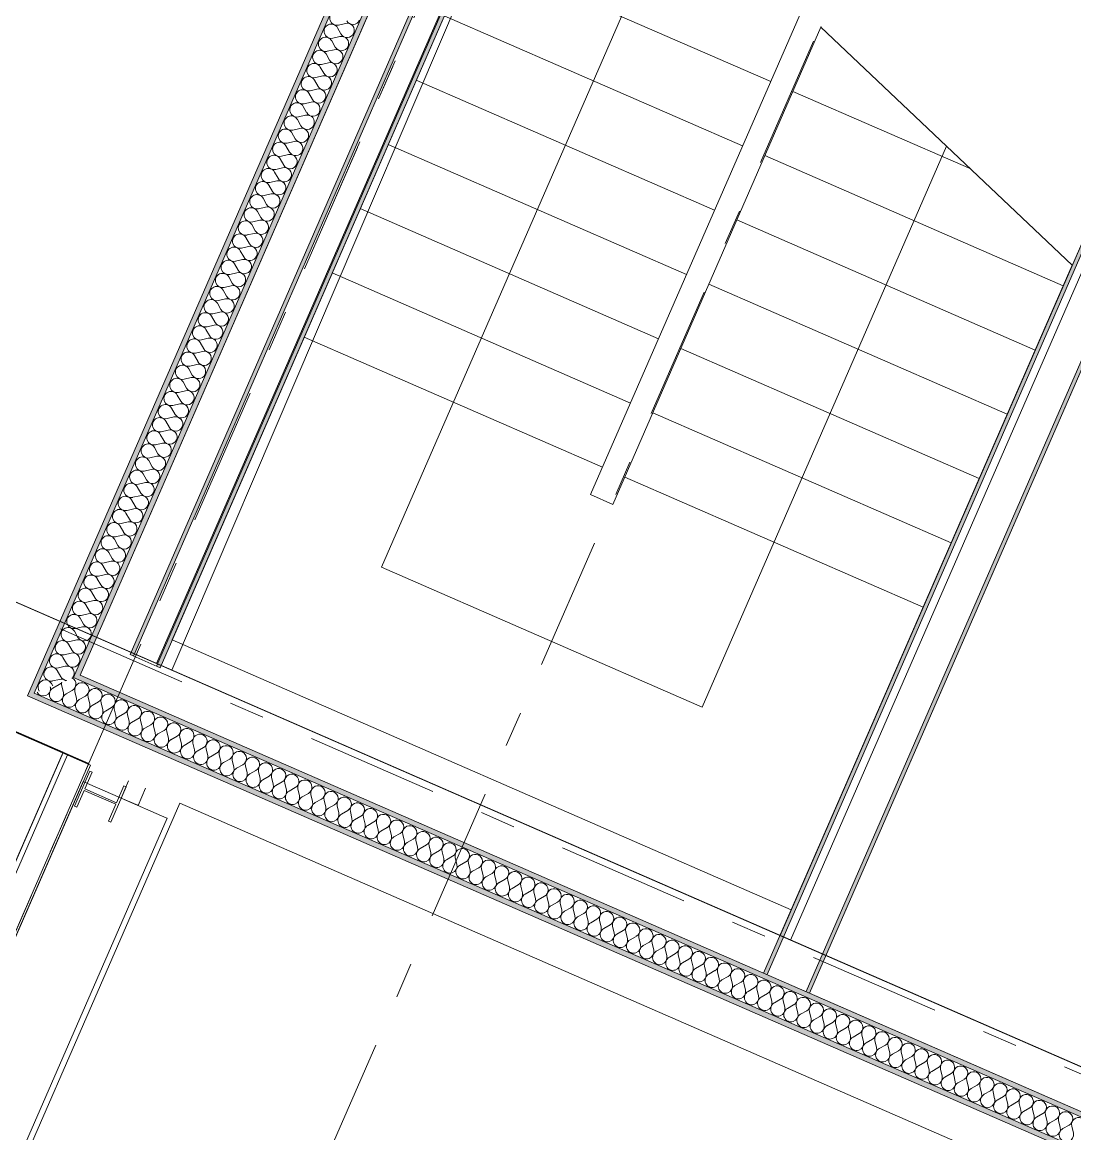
# Model space of a CAD drawing. Header units: millimetres. Extents: x -50172 to 90294, y -72116 to 25069.
# Drawn here: x 9588 to 13791, y -5973 to -1535 of the extents above; entities that cross this region are included whole.
import ezdxf
from ezdxf.enums import TextEntityAlignment as Align

# ---------------------------------------------------------------- set-up
doc = ezdxf.new("R2010")
doc.units = ezdxf.units.MM
doc.header["$MEASUREMENT"] = 0
doc.linetypes.add('Double Dashed', pattern=[1093.611073, 529.166651, -211.666656, 141.111112, -211.666656])
for name, color, linetype in [('A-15-MG_Structural_Grid', 7, 'Continuous'), ('A-20-M_Floor_Slab', 7, 'Continuous'), ('A-20-M_Roof', 7, 'Continuous'), ('A-25-M_Wall_Ext', 7, 'Continuous'), ('A-25-M_Wall_Ext_Existing_HUB', 7, 'Continuous'), ('A-25-M_Wall_Int', 7, 'Continuous'), ('A-35-M_FFE-Zone', 7, 'Continuous'), ('COLUMN.IFC Import', 7, 'Continuous'), ('New_A-15-MG_Structural_Grid_Phase_2', 7, 'Continuous'), ('New_A-20-M_Floor_Slab', 7, 'Continuous'), ('New_A-20-M_Roof', 7, 'Continuous'), ('New_A-25-M_Wall_Ext', 7, 'Continuous')]:
    doc.layers.add(name, color=color, linetype=linetype)
for name, color, linetype, lineweight, true_color in [('A-15-MG_Structural_Grid_Pen_No__163', 7, 'Continuous', 0, 0x750077), ('A-25-M_Wall_Ext_Pen_No__107', 7, 'Continuous', 15, 0xa6a6a6), ('A-25-M_Wall_Int_Pen_No__107', 7, 'Continuous', 15, 0xa6a6a6), ('A-35-M_FFE-Zone_Pen_No__74', 7, 'Continuous', 20, 0x606060), ('New_A-15-MG_Structural_Grid_Phase_2_Pen_No__222', 7, 'Continuous', 13, 0x65af33)]:
    doc.layers.add(name, color=color, linetype=linetype, lineweight=lineweight, true_color=true_color)
for name, color, linetype, lineweight in [('A-20-M_Floor_Slab_Pen_No__89', 8, 'Continuous', 20), ('A-20-M_Roof_Pen_No__89', 8, 'Continuous', 20), ('A-25-M_Wall_Ext_Existing_HUB_Pen_No__87', 8, 'Continuous', 20), ('A-25-M_Wall_Ext_Pen_No__1', 7, 'Continuous', 13), ('A-25-M_Wall_Int_Pen_No__1', 7, 'Continuous', 13), ('A-25-M_Wall_Int_Pen_No__87', 8, 'Continuous', 20), ('A-30-M_Stair_Pen_No__1', 7, 'Continuous', 13), ('ArchiCAD Zone Stamps_Pen_No__9', 7, 'Continuous', 13), ('COLUMN.IFC Import_Pen_No__2', 8, 'Continuous', 15), ('New_A-20-M_Floor_Slab_Pen_No__87', 8, 'Continuous', 20), ('New_A-20-M_Roof_Pen_No__92', 8, 'Continuous', 13), ('New_A-25-M_Wall_Ext_Pen_No__87', 8, 'Continuous', 20)]:
    doc.layers.add(name, color=color, linetype=linetype, lineweight=lineweight)
doc.styles.add('GENERATED_STYLE_1', font='')
doc.styles.add('GENERATED_STYLE_3', font='')
doc.styles.add('GENERATED_STYLE_4', font='')
doc.styles.get('GENERATED_STYLE_1').set_extended_font_data('Arial', bold=True)
doc.styles.get('GENERATED_STYLE_3').set_extended_font_data('Arial')
doc.styles.get('GENERATED_STYLE_4').set_extended_font_data('Swis721 BT')

# ---------------------------------------------------------------- blocks, each defined once
blk = doc.blocks.new('Roof_5_2', base_point=(-3939.5, -4986.9))
at = {"layer": 'New_A-20-M_Roof_Pen_No__92', "linetype": 'Continuous', "flags": 128}
for points in [[(4131.8, -2002.7), (9852.2, -4497)], [(9852.2, -4497.1), (4131.8, -2002.7)], [(4132.7, -2000.8), (9853, -4495.2)], [(9853.2, -4494.8), (4132.8, -2000.4)], [(7469.3, -9961.8), (9852.2, -4497.1)], [(9853.2, -4494.8), (9853, -4495.2), (9852.2, -4497)]]:
    blk.add_lwpolyline(points, dxfattribs=at)
blk = doc.blocks.new('Hub Roof Balance_INB 4253_4_2', base_point=(18723.1, -5626.1))
at = {"layer": 'A-35-M_FFE-Zone_Pen_No__74', "linetype": 'Continuous'}
for p, q in [((14489.4, -1380.7), (12731.7, -5411.5)), ((12731.7, -5411.5), (20894.8, -8971))]:
    blk.add_line(p, q, dxfattribs=at)
at = {"layer": 'ArchiCAD Zone Stamps_Pen_No__9'}
for tag, height, style, p in [('ROOM_NAME', 250, 'GENERATED_STYLE_1', (17829.2, -4039.9)), ('zoneNameLine2', 250, 'GENERATED_STYLE_1', (17640.7, -4472)), ('ROOM_NUMBER', 200, 'GENERATED_STYLE_3', (17452.3, -4892.7)), ('measuredAreaCode', 200, 'GENERATED_STYLE_3', (17295.3, -5252.8)), ('DUMMY_649', 200, 'GENERATED_STYLE_3', (17602.7, -5386.9)), ('DUMMY_650', 200, 'GENERATED_STYLE_3', (18092, -5600.2)), ('DUMMY_651', 133.3, 'GENERATED_STYLE_3', (18371.3, -5706.8))]:
    blk.add_attdef(tag, text='', height=height, rotation=336.4404, dxfattribs=dict(at, style=style)).set_placement(p, align=Align.TOP_LEFT)
blk = doc.blocks.new('Hub Roof Balance_INB 4250_5_2', base_point=(13377.9, -423.6))
at = {"layer": 'A-35-M_FFE-Zone_Pen_No__74', "linetype": 'Continuous'}
for p, q in [((12848.2, 2103.5), (10184.9, -4122)), ((12614, -5181.2), (15080.6, 475.5)), ((10184.9, -4122), (12614, -5181.2))]:
    blk.add_line(p, q, dxfattribs=at)
at = {"layer": 'ArchiCAD Zone Stamps_Pen_No__9'}
for tag, height, style, p in [('ROOM_NAME', 250, 'GENERATED_STYLE_1', (12483.9, 1162.6)), ('zoneNameLine2', 250, 'GENERATED_STYLE_1', (12295.5, 730.5)), ('ROOM_NUMBER', 200, 'GENERATED_STYLE_3', (12107.1, 309.8)), ('measuredAreaCode', 200, 'GENERATED_STYLE_3', (11950, -50.3)), ('DUMMY_649', 200, 'GENERATED_STYLE_3', (12257.4, -184.4)), ('DUMMY_650', 200, 'GENERATED_STYLE_3', (12746.8, -397.7)), ('DUMMY_651', 133.3, 'GENERATED_STYLE_3', (13026.1, -504.3))]:
    blk.add_attdef(tag, text='', height=height, rotation=336.4404, dxfattribs=dict(at, style=style)).set_placement(p, align=Align.TOP_LEFT)
blk = doc.blocks.new('Slab_3_2', base_point=(4432, -1613.4))
at = {"layer": 'A-20-M_Floor_Slab_Pen_No__89', "linetype": 'Continuous', "flags": 128}
blk.add_lwpolyline([(4432, -1613.4), (7696, 5872), (7407.9, 6181.6), (17660.1, 15721.9), (18396.3, 14930.8), (19386.9, 17202.7), (53700.1, 2240.4), (53656.1, 2139.5), (53757, 2095.5), (44517.8, -19092.8), (12655.7, -5199.4), (14737.2, -425.7), (12205.5, 678.2), (10124, -4095.4), (12655.7, -5199.4)], close=True, dxfattribs=at)
blk = doc.blocks.new('Slab_9_2', base_point=(21041.5, -9035))
at = {"layer": 'A-20-M_Roof_Pen_No__89', "linetype": 'Continuous', "flags": 128}
blk.add_lwpolyline([(21041.5, -9035), (24655.1, -743.1), (13434.4, 4149.7), (9819.1, -4141.5)], close=True, dxfattribs=at)
blk = doc.blocks.new('Wall_3_2', base_point=(3808.1, -1858.5))
at = {"layer": 'A-25-M_Wall_Ext_Existing_HUB_Pen_No__87', "linetype": 'Continuous', "flags": 128}
for points in [[(44390.4, -19037.3), (4432, -1613.4)], [(3981.7, -1934.2), (9750.7, -4449.8)], [(10217.4, -4653.3), (44635.4, -19661.2)]]:
    blk.add_lwpolyline(points, dxfattribs=at)
blk = doc.blocks.new('*X91')
at = {"layer": 'A-25-M_Wall_Ext_Pen_No__107', "linetype": 'Continuous'}
for p, q in [((10851.1, -1546.1), (10878.9, -1539.5)), ((10828.2, -1598.5), (10856, -1591.9)), ((10846.5, -1556.6), (10860.6, -1581.4)), ((10823.6, -1608.9), (10837.7, -1633.8)), ((10800.8, -1661.3), (10814.9, -1686.2)), ((10805.4, -1650.8), (10833.2, -1644.3)), ((10778, -1713.7), (10792.1, -1738.5)), ((10782.5, -1703.2), (10810.3, -1696.6)), ((10755.1, -1766.1), (10769.2, -1790.9)), ((10759.7, -1755.6), (10787.5, -1749)), ((10732.3, -1818.5), (10746.4, -1843.3)), ((10736.9, -1808), (10764.7, -1801.4)), ((10714, -1860.4), (10741.8, -1853.8)), ((10691.2, -1912.7), (10719, -1906.2)), ((10709.4, -1870.8), (10723.5, -1895.7)), ((10686.6, -1923.2), (10700.7, -1948.1)), ((10663.8, -1975.6), (10677.9, -2000.4)), ((10668.3, -1965.1), (10696.1, -1958.5)), ((10640.9, -2028), (10655, -2052.8)), ((10645.5, -2017.5), (10673.3, -2010.9)), ((10618.1, -2080.4), (10632.2, -2105.2)), ((10622.7, -2069.9), (10650.5, -2063.3)), ((10599.8, -2122.3), (10627.6, -2115.7)), ((10577, -2174.6), (10604.8, -2168.1)), ((10595.2, -2132.7), (10609.3, -2157.6)), ((10572.4, -2185.1), (10586.5, -2210)), ((10549.6, -2237.5), (10563.7, -2262.3)), ((10554.1, -2227), (10581.9, -2220.4)), ((10526.7, -2289.9), (10540.8, -2314.7)), ((10531.3, -2279.4), (10559.1, -2272.8)), ((10503.9, -2342.3), (10518, -2367.1)), ((10508.5, -2331.8), (10536.3, -2325.2)), ((10481, -2394.6), (10495.1, -2419.5)), ((10485.6, -2384.2), (10513.4, -2377.6)), ((10462.8, -2436.5), (10490.6, -2430)), ((10439.9, -2488.9), (10467.7, -2482.3)), ((10458.2, -2447), (10472.3, -2471.9)), ((10435.4, -2499.4), (10449.5, -2524.2)), ((10412.5, -2551.8), (10426.6, -2576.6)), ((10417.1, -2541.3), (10444.9, -2534.7)), ((10389.7, -2604.2), (10403.8, -2629)), ((10394.3, -2593.7), (10422.1, -2587.1)), ((10366.8, -2656.5), (10380.9, -2681.4)), ((10371.4, -2646.1), (10399.2, -2639.5)), ((10348.6, -2698.4), (10376.4, -2691.9)), ((10325.7, -2750.8), (10353.5, -2744.2)), ((10344, -2708.9), (10358.1, -2733.8)), ((10321.2, -2761.3), (10335.3, -2786.1)), ((10298.3, -2813.7), (10312.4, -2838.5)), ((10302.9, -2803.2), (10330.7, -2796.6)), ((10275.5, -2866), (10289.6, -2890.9)), ((10280.1, -2855.6), (10307.9, -2849)), ((10252.6, -2918.4), (10266.7, -2943.3)), ((10257.2, -2908), (10285, -2901.4)), ((10229.8, -2970.8), (10243.9, -2995.7)), ((10234.4, -2960.3), (10262.2, -2953.8)), ((10211.5, -3012.7), (10239.3, -3006.1)), ((10188.7, -3065.1), (10216.5, -3058.5)), ((10207, -3023.2), (10221.1, -3048)), ((10184.1, -3075.6), (10198.2, -3100.4)), ((10161.3, -3127.9), (10175.4, -3152.8)), ((10165.9, -3117.5), (10193.7, -3110.9)), ((10138.4, -3180.3), (10152.5, -3205.2)), ((10143, -3169.9), (10170.8, -3163.3)), ((10115.6, -3232.7), (10129.7, -3257.6)), ((10120.2, -3222.2), (10148, -3215.7)), ((10097.3, -3274.6), (10125.1, -3268)), ((10074.5, -3327), (10102.3, -3320.4)), ((10092.8, -3285.1), (10106.9, -3309.9)), ((10051.7, -3379.4), (10079.5, -3372.8)), ((10069.9, -3337.5), (10084, -3362.3)), ((10047.1, -3389.8), (10061.2, -3414.7)), ((10024.2, -3442.2), (10038.3, -3467.1)), ((10028.8, -3431.7), (10056.6, -3425.2)), ((10001.4, -3494.6), (10015.5, -3519.5)), ((10006, -3484.1), (10033.8, -3477.6)), ((9978.6, -3547), (9992.7, -3571.8)), ((9983.1, -3536.5), (10010.9, -3529.9)), ((9960.3, -3588.9), (9988.1, -3582.3)), ((9937.4, -3641.3), (9965.3, -3634.7)), ((9955.7, -3599.4), (9969.8, -3624.2)), ((9932.9, -3651.7), (9947, -3676.6)), ((9910, -3704.1), (9924.1, -3729)), ((9914.6, -3693.6), (9942.4, -3687.1)), ((9887.2, -3756.5), (9901.3, -3781.4)), ((9891.8, -3746), (9919.6, -3739.5)), ((9864.4, -3808.9), (9878.5, -3833.7)), ((9868.9, -3798.4), (9896.7, -3791.8)), ((9841.5, -3861.3), (9855.6, -3886.1)), ((9846.1, -3850.8), (9873.9, -3844.2)), ((9823.2, -3903.2), (9851.1, -3896.6)), ((9800.4, -3955.5), (9828.2, -3949)), ((9818.7, -3913.6), (9832.8, -3938.5)), ((9795.8, -3966), (9809.9, -3990.9)), ((9773, -4018.4), (9787.1, -4043.3)), ((9777.6, -4007.9), (9805.4, -4001.3)), ((9750.2, -4070.8), (9764.3, -4095.6)), ((9754.7, -4060.3), (9782.5, -4053.7)), ((9727.3, -4123.2), (9741.4, -4148)), ((9731.9, -4112.7), (9759.7, -4106.1)), ((9709, -4165.1), (9736.9, -4158.5)), ((9704.5, -4175.5), (9709.6, -4184.5))]:
    blk.add_line(p, q, dxfattribs=at)
for centre, start, end in [((10844.5, -1518.3), 29.5705, 283.3102), ((10821.6, -1570.7), 29.5705, 283.3102), ((10885.4, -1567.3), 336.4403, 103.3102), ((10908.3, -1514.9), 209.5705, 336.4403), ((10798.8, -1623), 29.5705, 283.3102), ((10862.6, -1619.7), 336.4403, 103.3102), ((10885.4, -1567.3), 209.5705, 336.4403), ((10862.6, -1619.7), 209.5705, 336.4403), ((10776, -1675.4), 29.5705, 283.3102), ((10839.8, -1672.1), 209.5705, 336.4403), ((10839.8, -1672.1), 336.4403, 103.3102), ((10753.1, -1727.8), 29.5705, 283.3102), ((10816.9, -1724.4), 336.4403, 103.3102), ((10730.3, -1780.2), 29.5705, 283.3102), ((10794.1, -1776.8), 336.4403, 103.3102), ((10816.9, -1724.4), 209.5705, 336.4403), ((10707.4, -1832.6), 29.5705, 283.3102), ((10771.2, -1829.2), 336.4403, 103.3102), ((10794.1, -1776.8), 209.5705, 336.4403), ((10684.6, -1884.9), 29.5705, 283.3102), ((10748.4, -1881.6), 336.4403, 103.3102), ((10771.2, -1829.2), 209.5705, 336.4403), ((10725.6, -1934), 336.4403, 103.3102), ((10748.4, -1881.6), 209.5705, 336.4403), ((10661.8, -1937.3), 29.5705, 283.3102), ((10725.6, -1934), 209.5705, 336.4403), ((10638.9, -1989.7), 29.5705, 283.3102), ((10702.7, -1986.3), 336.4403, 103.3102), ((10616.1, -2042.1), 29.5705, 283.3102), ((10679.9, -2038.7), 336.4403, 103.3102), ((10702.7, -1986.3), 209.5705, 336.4403), ((10593.2, -2094.5), 29.5705, 283.3102), ((10657, -2091.1), 336.4403, 103.3102), ((10679.9, -2038.7), 209.5705, 336.4403), ((10570.4, -2146.8), 29.5705, 283.3102), ((10634.2, -2143.5), 336.4403, 103.3102), ((10657, -2091.1), 209.5705, 336.4403), ((10547.6, -2199.2), 29.5705, 283.3102), ((10611.4, -2195.9), 336.4403, 103.3102), ((10634.2, -2143.5), 209.5705, 336.4403), ((10611.4, -2195.9), 209.5705, 336.4403), ((10524.7, -2251.6), 29.5705, 283.3102), ((10588.5, -2248.2), 209.5705, 336.4403), ((10588.5, -2248.2), 336.4403, 103.3102), ((10501.9, -2304), 29.5705, 283.3102), ((10565.7, -2300.6), 336.4403, 103.3102), ((10479, -2356.4), 29.5705, 283.3102), ((10542.8, -2353), 336.4403, 103.3102), ((10565.7, -2300.6), 209.5705, 336.4403), ((10456.2, -2408.7), 29.5705, 283.3102), ((10520, -2405.4), 336.4403, 103.3102), ((10542.8, -2353), 209.5705, 336.4403), ((10433.4, -2461.1), 29.5705, 283.3102), ((10497.2, -2457.8), 336.4403, 103.3102), ((10520, -2405.4), 209.5705, 336.4403), ((10410.5, -2513.5), 29.5705, 283.3102), ((10474.3, -2510.1), 336.4403, 103.3102), ((10497.2, -2457.8), 209.5705, 336.4403), ((10474.3, -2510.1), 209.5705, 336.4403), ((10387.7, -2565.9), 29.5705, 283.3102), ((10451.5, -2562.5), 209.5705, 336.4403), ((10451.5, -2562.5), 336.4403, 103.3102), ((10364.8, -2618.3), 29.5705, 283.3102), ((10428.6, -2614.9), 336.4403, 103.3102), ((10342, -2670.6), 29.5705, 283.3102), ((10405.8, -2667.3), 336.4403, 103.3102), ((10428.6, -2614.9), 209.5705, 336.4403), ((10319.2, -2723), 29.5705, 283.3102), ((10383, -2719.7), 336.4403, 103.3102), ((10405.8, -2667.3), 209.5705, 336.4403), ((10296.3, -2775.4), 29.5705, 283.3102), ((10360.1, -2772), 336.4403, 103.3102), ((10383, -2719.7), 209.5705, 336.4403), ((10337.3, -2824.4), 336.4403, 103.3102), ((10360.1, -2772), 209.5705, 336.4403), ((10273.5, -2827.8), 29.5705, 283.3102), ((10337.3, -2824.4), 209.5705, 336.4403), ((10250.6, -2880.1), 29.5705, 283.3102), ((10314.4, -2876.8), 336.4403, 103.3102), ((10227.8, -2932.5), 29.5705, 283.3102), ((10291.6, -2929.2), 336.4403, 103.3102), ((10314.4, -2876.8), 209.5705, 336.4403), ((10205, -2984.9), 29.5705, 283.3102), ((10268.8, -2981.6), 336.4403, 103.3102), ((10291.6, -2929.2), 209.5705, 336.4403), ((10182.1, -3037.3), 29.5705, 283.3102), ((10245.9, -3033.9), 336.4403, 103.3102), ((10268.8, -2981.6), 209.5705, 336.4403), ((10159.3, -3089.7), 29.5705, 283.3102), ((10223.1, -3086.3), 336.4403, 103.3102), ((10245.9, -3033.9), 209.5705, 336.4403), ((10223.1, -3086.3), 209.5705, 336.4403), ((10136.4, -3142), 29.5705, 283.3102), ((10200.2, -3138.7), 209.5705, 336.4403), ((10200.2, -3138.7), 336.4403, 103.3102), ((10113.6, -3194.4), 29.5705, 283.3102), ((10177.4, -3191.1), 336.4403, 103.3102), ((10090.8, -3246.8), 29.5705, 283.3102), ((10154.6, -3243.5), 336.4403, 103.3102), ((10177.4, -3191.1), 209.5705, 336.4403), ((10067.9, -3299.2), 29.5705, 283.3102), ((10131.7, -3295.8), 336.4403, 103.3102), ((10154.6, -3243.5), 209.5705, 336.4403), ((10045.1, -3351.6), 29.5705, 283.3102), ((10108.9, -3348.2), 336.4403, 103.3102), ((10131.7, -3295.8), 209.5705, 336.4403), ((10086, -3400.6), 336.4403, 103.3102), ((10108.9, -3348.2), 209.5705, 336.4403), ((10022.2, -3403.9), 29.5705, 283.3102), ((10086, -3400.6), 209.5705, 336.4403), ((9999.4, -3456.3), 29.5705, 283.3102), ((10063.2, -3453), 336.4403, 103.3102), ((9976.6, -3508.7), 29.5705, 283.3102), ((10040.4, -3505.4), 336.4403, 103.3102), ((10063.2, -3453), 209.5705, 336.4403), ((9953.7, -3561.1), 29.5705, 283.3102), ((10017.5, -3557.7), 336.4403, 103.3102), ((10040.4, -3505.4), 209.5705, 336.4403), ((9930.9, -3613.5), 29.5705, 283.3102), ((9994.7, -3610.1), 336.4403, 103.3102), ((10017.5, -3557.7), 209.5705, 336.4403), ((9908, -3665.8), 29.5705, 283.3102), ((9971.8, -3662.5), 336.4403, 103.3102), ((9994.7, -3610.1), 209.5705, 336.4403), ((9971.8, -3662.5), 209.5705, 336.4403), ((9885.2, -3718.2), 29.5705, 283.3102), ((9949, -3714.9), 209.5705, 336.4403), ((9949, -3714.9), 336.4403, 103.3102), ((9862.4, -3770.6), 29.5705, 283.3102), ((9926.2, -3767.3), 336.4403, 103.3102), ((9839.5, -3823), 29.5705, 283.3102), ((9903.3, -3819.6), 336.4403, 103.3102), ((9926.2, -3767.3), 209.5705, 336.4403), ((9816.7, -3875.4), 29.5705, 283.3102), ((9880.5, -3872), 336.4403, 103.3102), ((9903.3, -3819.6), 209.5705, 336.4403), ((9793.8, -3927.7), 29.5705, 283.3102), ((9857.6, -3924.4), 336.4403, 103.3102), ((9880.5, -3872), 209.5705, 336.4403), ((9834.8, -3976.8), 336.4403, 103.3102), ((9857.6, -3924.4), 209.5705, 336.4403), ((9771, -3980.1), 29.5705, 283.3102), ((9834.8, -3976.8), 209.5705, 336.4403), ((9748.1, -4032.5), 29.5705, 283.3102), ((9811.9, -4029.2), 336.4403, 103.3102), ((9725.3, -4084.9), 29.5705, 283.3102), ((9789.1, -4081.5), 336.4403, 103.3102), ((9811.9, -4029.2), 209.5705, 336.4403), ((9702.5, -4137.3), 29.5705, 283.3102), ((9766.3, -4133.9), 336.4403, 103.3102), ((9789.1, -4081.5), 209.5705, 336.4403), ((9679.6, -4189.6), 29.5705, 213.8846), ((9743.4, -4186.3), 50.8874, 103.3102), ((9766.3, -4133.9), 209.5705, 268.7487), ((9766.3, -4133.9), 314.1321, 336.4403)]:
    blk.add_arc(centre, 28.6, start, end, dxfattribs=at)
blk = doc.blocks.new('Wall_7_2', base_point=(13351.7, 4360.3))
at = {"layer": 'A-25-M_Wall_Ext_Pen_No__107', "linetype": 'Continuous'}
for points in [[(12496.4, 2398.7), (9608.5, -4224.2), (9634.8, -4213.9), (12514.7, 2390.7)], [(9792.7, -4151.8), (9819.1, -4141.5), (12643, 2334.8), (12624.7, 2342.8)]]:
    blk.add_hatch(color=256, dxfattribs=at).paths.add_polyline_path(points)
at = {"layer": 'A-25-M_Wall_Ext_Pen_No__1', "linetype": 'Continuous'}
for p, q in [((12514.7, 2390.7), (9634.8, -4213.9)), ((9792.7, -4151.8), (12624.7, 2342.8))]:
    blk.add_line(p, q, dxfattribs=at)
at = {"layer": 'A-25-M_Wall_Ext_Pen_No__1', "linetype": 'Continuous', "flags": 128}
for points in [[(12496.4, 2398.7), (9608.5, -4224.2)], [(9819.1, -4141.5), (12643, 2334.8)]]:
    blk.add_lwpolyline(points, dxfattribs=at)
at = {"layer": 'A-25-M_Wall_Ext', "color": 250, "lineweight": 50, "true_color": 0x2a2a2a}
blk.add_blockref('*X91', (0, 0), dxfattribs=at)
blk = doc.blocks.new('*X95')
at = {"layer": 'A-25-M_Wall_Ext_Pen_No__107', "linetype": 'Continuous'}
for p, q in [((9699.8, -4189.2), (9699.6, -4188.4)), ((9710.3, -4193.8), (9735.1, -4179.7)), ((9752.2, -4212.1), (9745.6, -4184.3)), ((9762.7, -4216.6), (9787.5, -4202.5)), ((9804.6, -4234.9), (9798, -4207.1)), ((9815, -4239.5), (9839.9, -4225.4)), ((9856.9, -4257.8), (9850.4, -4229.9)), ((9867.4, -4262.3), (9892.3, -4248.2)), ((9909.3, -4280.6), (9902.7, -4252.8)), ((9919.8, -4285.2), (9944.6, -4271.1)), ((9961.7, -4303.4), (9955.1, -4275.6)), ((9972.2, -4308), (9997, -4293.9)), ((10014.1, -4326.3), (10007.5, -4298.5)), ((10024.5, -4330.8), (10049.4, -4316.7)), ((10066.5, -4349.1), (10059.9, -4321.3)), ((10076.9, -4353.7), (10101.8, -4339.6)), ((10118.8, -4372), (10112.3, -4344.1)), ((10129.3, -4376.5), (10154.2, -4362.4)), ((10171.2, -4394.8), (10164.6, -4367)), ((10181.7, -4399.4), (10206.5, -4385.3)), ((10223.6, -4417.6), (10217, -4389.8)), ((10234.1, -4422.2), (10258.9, -4408.1)), ((10276, -4440.5), (10269.4, -4412.7)), ((10286.4, -4445), (10311.3, -4430.9)), ((10328.4, -4463.3), (10321.8, -4435.5)), ((10338.8, -4467.9), (10363.7, -4453.8)), ((10380.7, -4486.2), (10374.2, -4458.3)), ((10391.2, -4490.7), (10416.1, -4476.6)), ((10433.1, -4509), (10426.5, -4481.2)), ((10443.6, -4513.6), (10468.4, -4499.5)), ((10485.5, -4531.8), (10478.9, -4504)), ((10496, -4536.4), (10520.8, -4522.3)), ((10537.9, -4554.7), (10531.3, -4526.9)), ((10548.3, -4559.2), (10573.2, -4545.1)), ((10590.3, -4577.5), (10583.7, -4549.7)), ((10600.7, -4582.1), (10625.6, -4568)), ((10642.6, -4600.4), (10636.1, -4572.6)), ((10653.1, -4604.9), (10678, -4590.8)), ((10695, -4623.2), (10688.4, -4595.4)), ((10705.5, -4627.8), (10730.3, -4613.7)), ((10747.4, -4646), (10740.8, -4618.2)), ((10757.9, -4650.6), (10782.7, -4636.5)), ((10799.8, -4668.9), (10793.2, -4641.1)), ((10810.2, -4673.4), (10835.1, -4659.3)), ((10852.1, -4691.7), (10845.6, -4663.9)), ((10862.6, -4696.3), (10887.5, -4682.2)), ((10904.5, -4714.6), (10898, -4686.8)), ((10915, -4719.1), (10939.9, -4705)), ((10956.9, -4737.4), (10950.3, -4709.6)), ((10967.4, -4742), (10992.2, -4727.9)), ((11009.3, -4760.2), (11002.7, -4732.4)), ((11019.8, -4764.8), (11044.6, -4750.7)), ((11061.7, -4783.1), (11055.1, -4755.3)), ((11072.1, -4787.6), (11097, -4773.5)), ((11114, -4805.9), (11107.5, -4778.1)), ((11124.5, -4810.5), (11149.4, -4796.4)), ((11166.4, -4828.8), (11159.8, -4801)), ((11176.9, -4833.3), (11201.8, -4819.2)), ((11218.8, -4851.6), (11212.2, -4823.8)), ((11229.3, -4856.2), (11254.1, -4842.1)), ((11271.2, -4874.4), (11264.6, -4846.6)), ((11281.7, -4879), (11306.5, -4864.9)), ((11323.6, -4897.3), (11317, -4869.5)), ((11334, -4901.8), (11358.9, -4887.7)), ((11375.9, -4920.1), (11369.4, -4892.3)), ((11386.4, -4924.7), (11411.3, -4910.6)), ((11428.3, -4943), (11421.7, -4915.2)), ((11438.8, -4947.5), (11463.7, -4933.4)), ((11480.7, -4965.8), (11474.1, -4938)), ((11491.2, -4970.4), (11516, -4956.3)), ((11533.1, -4988.6), (11526.5, -4960.8)), ((11543.6, -4993.2), (11568.4, -4979.1)), ((11585.5, -5011.5), (11578.9, -4983.7)), ((11595.9, -5016), (11620.8, -5001.9)), ((11637.8, -5034.3), (11631.3, -5006.5)), ((11648.3, -5038.9), (11673.2, -5024.8)), ((11690.2, -5057.2), (11683.6, -5029.4)), ((11700.7, -5061.7), (11725.5, -5047.6)), ((11742.6, -5080), (11736, -5052.2)), ((11753.1, -5084.6), (11777.9, -5070.5)), ((11795, -5102.8), (11788.4, -5075)), ((11805.5, -5107.4), (11830.3, -5093.3)), ((11847.4, -5125.7), (11840.8, -5097.9)), ((11857.8, -5130.2), (11882.7, -5116.1)), ((11899.7, -5148.5), (11893.2, -5120.7)), ((11910.2, -5153.1), (11935.1, -5139)), ((11952.1, -5171.4), (11945.5, -5143.6)), ((11962.6, -5175.9), (11987.4, -5161.8)), ((12004.5, -5194.2), (11997.9, -5166.4)), ((12015, -5198.8), (12039.8, -5184.7)), ((12056.9, -5217), (12050.3, -5189.2)), ((12067.4, -5221.6), (12092.2, -5207.5)), ((12109.3, -5239.9), (12102.7, -5212.1)), ((12119.7, -5244.4), (12144.6, -5230.3)), ((12161.6, -5262.7), (12155.1, -5234.9)), ((12172.1, -5267.3), (12197, -5253.2)), ((12214, -5285.6), (12207.4, -5257.8)), ((12224.5, -5290.1), (12249.3, -5276)), ((12266.4, -5308.4), (12259.8, -5280.6)), ((12276.9, -5313), (12301.7, -5298.9)), ((12318.8, -5331.2), (12312.2, -5303.4)), ((12329.3, -5335.8), (12354.1, -5321.7)), ((12371.2, -5354.1), (12364.6, -5326.3)), ((12381.6, -5358.6), (12406.5, -5344.5)), ((12423.5, -5376.9), (12417, -5349.1)), ((12434, -5381.5), (12458.9, -5367.4)), ((12475.9, -5399.8), (12469.3, -5372)), ((12486.4, -5404.3), (12511.2, -5390.2)), ((12528.3, -5422.6), (12521.7, -5394.8)), ((12538.8, -5427.2), (12563.6, -5413.1)), ((12580.7, -5445.4), (12574.1, -5417.6)), ((12591.2, -5450), (12616, -5435.9)), ((12633.1, -5468.3), (12626.5, -5440.5)), ((12643.5, -5472.8), (12668.4, -5458.7)), ((12685.4, -5491.1), (12678.9, -5463.3)), ((12695.9, -5495.7), (12720.8, -5481.6)), ((12737.8, -5514), (12731.2, -5486.2)), ((12748.3, -5518.5), (12773.1, -5504.4)), ((12790.2, -5536.8), (12783.6, -5509)), ((12800.7, -5541.4), (12825.5, -5527.3)), ((12842.6, -5559.6), (12836, -5531.8)), ((12853.1, -5564.2), (12877.9, -5550.1)), ((12895, -5582.5), (12888.4, -5554.7)), ((12905.4, -5587), (12930.3, -5572.9)), ((12947.3, -5605.3), (12940.8, -5577.5)), ((12957.8, -5609.9), (12982.7, -5595.8)), ((12999.7, -5628.2), (12993.1, -5600.4)), ((13010.2, -5632.7), (13035, -5618.6)), ((13052.1, -5651), (13045.5, -5623.2)), ((13062.6, -5655.6), (13087.4, -5641.5)), ((13104.5, -5673.8), (13097.9, -5646)), ((13115, -5678.4), (13139.8, -5664.3)), ((13156.9, -5696.7), (13150.3, -5668.9)), ((13167.3, -5701.2), (13192.2, -5687.1)), ((13209.2, -5719.5), (13202.7, -5691.7)), ((13219.7, -5724.1), (13244.6, -5710)), ((13261.6, -5742.4), (13255, -5714.6)), ((13272.1, -5746.9), (13296.9, -5732.8)), ((13314, -5765.2), (13307.4, -5737.4)), ((13324.5, -5769.8), (13349.3, -5755.7)), ((13366.4, -5788), (13359.8, -5760.2)), ((13376.9, -5792.6), (13401.7, -5778.5)), ((13418.8, -5810.9), (13412.2, -5783.1)), ((13429.2, -5815.5), (13454.1, -5801.4)), ((13471.1, -5833.7), (13464.6, -5805.9)), ((13481.6, -5838.3), (13506.5, -5824.2)), ((13523.5, -5856.6), (13516.9, -5828.8)), ((13534, -5861.1), (13558.8, -5847)), ((13575.9, -5879.4), (13569.3, -5851.6)), ((13586.4, -5884), (13611.2, -5869.9)), ((13628.3, -5902.2), (13621.7, -5874.4)), ((13638.7, -5906.8), (13663.6, -5892.7)), ((13680.7, -5925.1), (13674.1, -5897.3)), ((13691.1, -5929.7), (13716, -5915.6)), ((13733, -5947.9), (13726.5, -5920.1)), ((13743.5, -5952.5), (13768.4, -5938.4)), ((13785.4, -5970.8), (13778.8, -5943))]:
    blk.add_line(p, q, dxfattribs=at)
for centre, start, end in [((9721, -4154.8), 299.5705, 326.4194), ((9773.4, -4177.7), 164.9384, 193.3103), ((9773.4, -4177.7), 299.5705, 57.9424), ((9825.8, -4200.5), 66.4404, 193.3103), ((9672, -4195.8), 207.8857, 13.3103), ((9724.4, -4218.6), 119.5705, 13.3103), ((9825.8, -4200.5), 299.5705, 66.4404), ((9878.2, -4223.4), 66.4404, 193.3103), ((9878.2, -4223.4), 299.5705, 66.4404), ((9776.8, -4241.5), 119.5705, 13.3103), ((9829.1, -4264.3), 119.5705, 13.3103), ((9930.5, -4246.2), 66.4404, 193.3103), ((9930.5, -4246.2), 299.5705, 66.4404), ((9982.9, -4269.1), 66.4404, 193.3103), ((9982.9, -4269.1), 299.5705, 66.4404), ((9881.5, -4287.2), 119.5705, 13.3103), ((9933.9, -4310), 119.5705, 13.3103), ((10035.3, -4291.9), 66.4404, 193.3103), ((10035.3, -4291.9), 299.5705, 66.4404), ((10087.7, -4314.7), 66.4404, 193.3103), ((10087.7, -4314.7), 299.5705, 66.4404), ((9986.3, -4332.9), 119.5705, 13.3103), ((10038.6, -4355.7), 119.5705, 13.3103), ((10140.1, -4337.6), 66.4404, 193.3103), ((10140.1, -4337.6), 299.5705, 66.4404), ((10192.4, -4360.4), 66.4404, 193.3103), ((10192.4, -4360.4), 299.5705, 66.4404), ((10091, -4378.5), 119.5705, 13.3103), ((10143.4, -4401.4), 119.5705, 13.3103), ((10244.8, -4383.3), 66.4404, 193.3103), ((10244.8, -4383.3), 299.5705, 66.4404), ((10297.2, -4406.1), 66.4404, 193.3103), ((10297.2, -4406.1), 299.5705, 66.4404), ((10195.8, -4424.2), 119.5705, 13.3103), ((10248.2, -4447.1), 119.5705, 13.3103), ((10349.6, -4428.9), 66.4404, 193.3103), ((10349.6, -4428.9), 299.5705, 66.4404), ((10402, -4451.8), 66.4404, 193.3103), ((10402, -4451.8), 299.5705, 66.4404), ((10300.5, -4469.9), 119.5705, 13.3103), ((10352.9, -4492.7), 119.5705, 13.3103), ((10454.3, -4474.6), 66.4404, 193.3103), ((10454.3, -4474.6), 299.5705, 66.4404), ((10506.7, -4497.5), 66.4404, 193.3103), ((10506.7, -4497.5), 299.5705, 66.4404), ((10405.3, -4515.6), 119.5705, 13.3103), ((10457.7, -4538.4), 119.5705, 13.3103), ((10559.1, -4520.3), 66.4404, 193.3103), ((10559.1, -4520.3), 299.5705, 66.4404), ((10611.5, -4543.1), 66.4404, 193.3103), ((10611.5, -4543.1), 299.5705, 66.4404), ((10510.1, -4561.3), 119.5705, 13.3103), ((10562.4, -4584.1), 119.5705, 13.3103), ((10663.9, -4566), 66.4404, 193.3103), ((10663.9, -4566), 299.5705, 66.4404), ((10716.2, -4588.8), 66.4404, 193.3103), ((10716.2, -4588.8), 299.5705, 66.4404), ((10614.8, -4606.9), 119.5705, 13.3103), ((10667.2, -4629.8), 119.5705, 13.3103), ((10768.6, -4611.7), 66.4404, 193.3103), ((10768.6, -4611.7), 299.5705, 66.4404), ((10821, -4634.5), 66.4404, 193.3103), ((10821, -4634.5), 299.5705, 66.4404), ((10719.6, -4652.6), 119.5705, 13.3103), ((10772, -4675.5), 119.5705, 13.3103), ((10873.4, -4657.3), 66.4404, 193.3103), ((10873.4, -4657.3), 299.5705, 66.4404), ((10925.8, -4680.2), 66.4404, 193.3103), ((10925.8, -4680.2), 299.5705, 66.4404), ((10824.3, -4698.3), 119.5705, 13.3103), ((10876.7, -4721.1), 119.5705, 13.3103), ((10978.1, -4703), 66.4404, 193.3103), ((10978.1, -4703), 299.5705, 66.4404), ((11030.5, -4725.9), 66.4404, 193.3103), ((11030.5, -4725.9), 299.5705, 66.4404), ((10929.1, -4744), 119.5705, 13.3103), ((10981.5, -4766.8), 119.5705, 13.3103), ((11082.9, -4748.7), 66.4404, 193.3103), ((11082.9, -4748.7), 299.5705, 66.4404), ((11135.3, -4771.5), 66.4404, 193.3103), ((11135.3, -4771.5), 299.5705, 66.4404), ((11033.9, -4789.7), 119.5705, 13.3103), ((11086.2, -4812.5), 119.5705, 13.3103), ((11187.7, -4794.4), 66.4404, 193.3103), ((11187.7, -4794.4), 299.5705, 66.4404), ((11240, -4817.2), 66.4404, 193.3103), ((11240, -4817.2), 299.5705, 66.4404), ((11138.6, -4835.3), 119.5705, 13.3103), ((11191, -4858.2), 119.5705, 13.3103), ((11292.4, -4840.1), 66.4404, 193.3103), ((11292.4, -4840.1), 299.5705, 66.4404), ((11344.8, -4862.9), 66.4404, 193.3103), ((11344.8, -4862.9), 299.5705, 66.4404), ((11243.4, -4881), 119.5705, 13.3103), ((11295.8, -4903.9), 119.5705, 13.3103), ((11397.2, -4885.7), 66.4404, 193.3103), ((11397.2, -4885.7), 299.5705, 66.4404), ((11449.6, -4908.6), 66.4404, 193.3103), ((11348.1, -4926.7), 119.5705, 13.3103), ((11400.5, -4949.5), 119.5705, 13.3103), ((11449.6, -4908.6), 299.5705, 66.4404), ((11501.9, -4931.4), 66.4404, 193.3103), ((11501.9, -4931.4), 299.5705, 66.4404), ((11554.3, -4954.3), 66.4404, 193.3103), ((11452.9, -4972.4), 119.5705, 13.3103), ((11505.3, -4995.2), 119.5705, 13.3103), ((11554.3, -4954.3), 299.5705, 66.4404), ((11606.7, -4977.1), 66.4404, 193.3103), ((11606.7, -4977.1), 299.5705, 66.4404), ((11557.7, -5018.1), 119.5705, 13.3103), ((11659.1, -4999.9), 66.4404, 193.3103), ((11659.1, -4999.9), 299.5705, 66.4404), ((11711.5, -5022.8), 66.4404, 193.3103), ((11711.5, -5022.8), 299.5705, 66.4404), ((11610, -5040.9), 119.5705, 13.3103), ((11662.4, -5063.7), 119.5705, 13.3103), ((11763.8, -5045.6), 66.4404, 193.3103), ((11763.8, -5045.6), 299.5705, 66.4404), ((11816.2, -5068.5), 66.4404, 193.3103), ((11816.2, -5068.5), 299.5705, 66.4404), ((11714.8, -5086.6), 119.5705, 13.3103), ((11767.2, -5109.4), 119.5705, 13.3103), ((11868.6, -5091.3), 66.4404, 193.3103), ((11868.6, -5091.3), 299.5705, 66.4404), ((11921, -5114.1), 66.4404, 193.3103), ((11921, -5114.1), 299.5705, 66.4404), ((11819.6, -5132.3), 119.5705, 13.3103), ((11871.9, -5155.1), 119.5705, 13.3103), ((11973.3, -5137), 66.4404, 193.3103), ((11973.3, -5137), 299.5705, 66.4404), ((12025.7, -5159.8), 66.4404, 193.3103), ((12025.7, -5159.8), 299.5705, 66.4404), ((11924.3, -5177.9), 119.5705, 13.3103), ((11976.7, -5200.8), 119.5705, 13.3103), ((12078.1, -5182.7), 66.4404, 193.3103), ((12078.1, -5182.7), 299.5705, 66.4404), ((12130.5, -5205.5), 66.4404, 193.3103), ((12130.5, -5205.5), 299.5705, 66.4404), ((12029.1, -5223.6), 119.5705, 13.3103), ((12081.5, -5246.5), 119.5705, 13.3103), ((12182.9, -5228.3), 66.4404, 193.3103), ((12182.9, -5228.3), 299.5705, 66.4404), ((12235.2, -5251.2), 66.4404, 193.3103), ((12235.2, -5251.2), 299.5705, 66.4404), ((12133.8, -5269.3), 119.5705, 13.3103), ((12186.2, -5292.1), 119.5705, 13.3103), ((12287.6, -5274), 66.4404, 193.3103), ((12287.6, -5274), 299.5705, 66.4404), ((12340, -5296.9), 66.4404, 193.3103), ((12340, -5296.9), 299.5705, 66.4404), ((12238.6, -5315), 119.5705, 13.3103), ((12291, -5337.8), 119.5705, 13.3103), ((12392.4, -5319.7), 66.4404, 193.3103), ((12392.4, -5319.7), 299.5705, 66.4404), ((12444.8, -5342.5), 66.4404, 193.3103), ((12444.8, -5342.5), 299.5705, 66.4404), ((12343.4, -5360.7), 119.5705, 13.3103), ((12395.7, -5383.5), 119.5705, 13.3103), ((12497.1, -5365.4), 66.4404, 193.3103), ((12497.1, -5365.4), 299.5705, 66.4404), ((12549.5, -5388.2), 66.4404, 193.3103), ((12549.5, -5388.2), 299.5705, 66.4404), ((12448.1, -5406.3), 119.5705, 13.3103), ((12500.5, -5429.2), 119.5705, 13.3103), ((12601.9, -5411.1), 66.4404, 193.3103), ((12601.9, -5411.1), 299.5705, 66.4404), ((12654.3, -5433.9), 66.4404, 193.3103), ((12654.3, -5433.9), 299.5705, 66.4404), ((12552.9, -5452), 119.5705, 13.3103), ((12605.3, -5474.9), 119.5705, 13.3103), ((12706.7, -5456.7), 66.4404, 193.3103), ((12706.7, -5456.7), 299.5705, 66.4404), ((12759, -5479.6), 66.4404, 193.3103), ((12759, -5479.6), 299.5705, 66.4404), ((12657.6, -5497.7), 119.5705, 13.3103), ((12710, -5520.5), 119.5705, 13.3103), ((12811.4, -5502.4), 66.4404, 193.3103), ((12811.4, -5502.4), 299.5705, 66.4404), ((12863.8, -5525.3), 66.4404, 193.3103), ((12863.8, -5525.3), 299.5705, 66.4404), ((12762.4, -5543.4), 119.5705, 13.3103), ((12814.8, -5566.2), 119.5705, 13.3103), ((12916.2, -5548.1), 66.4404, 193.3103), ((12916.2, -5548.1), 299.5705, 66.4404), ((12968.6, -5570.9), 66.4404, 193.3103), ((12968.6, -5570.9), 299.5705, 66.4404), ((12867.2, -5589.1), 119.5705, 13.3103), ((12919.5, -5611.9), 119.5705, 13.3103), ((13020.9, -5593.8), 66.4404, 193.3103), ((13020.9, -5593.8), 299.5705, 66.4404), ((13073.3, -5616.6), 66.4404, 193.3103), ((13073.3, -5616.6), 299.5705, 66.4404), ((12971.9, -5634.7), 119.5705, 13.3103), ((13024.3, -5657.6), 119.5705, 13.3103), ((13125.7, -5639.5), 66.4404, 193.3103), ((13125.7, -5639.5), 299.5705, 66.4404), ((13178.1, -5662.3), 66.4404, 193.3103), ((13178.1, -5662.3), 299.5705, 66.4404), ((13076.7, -5680.4), 119.5705, 13.3103), ((13129.1, -5703.3), 119.5705, 13.3103), ((13230.5, -5685.1), 66.4404, 193.3103), ((13230.5, -5685.1), 299.5705, 66.4404), ((13282.8, -5708), 66.4404, 193.3103), ((13181.4, -5726.1), 119.5705, 13.3103), ((13233.8, -5748.9), 119.5705, 13.3103), ((13282.8, -5708), 299.5705, 66.4404), ((13335.2, -5730.8), 66.4404, 193.3103), ((13335.2, -5730.8), 299.5705, 66.4404), ((13387.6, -5753.7), 66.4404, 193.3103), ((13286.2, -5771.8), 119.5705, 13.3103), ((13338.6, -5794.6), 119.5705, 13.3103), ((13387.6, -5753.7), 299.5705, 66.4404), ((13440, -5776.5), 66.4404, 193.3103), ((13440, -5776.5), 299.5705, 66.4404), ((13391, -5817.5), 119.5705, 13.3103), ((13492.4, -5799.3), 66.4404, 193.3103), ((13492.4, -5799.3), 299.5705, 66.4404), ((13544.7, -5822.2), 66.4404, 193.3103), ((13544.7, -5822.2), 299.5705, 66.4404), ((13443.3, -5840.3), 119.5705, 13.3103), ((13495.7, -5863.1), 119.5705, 13.3103), ((13597.1, -5845), 66.4404, 193.3103), ((13597.1, -5845), 299.5705, 66.4404), ((13649.5, -5867.9), 66.4404, 193.3103), ((13649.5, -5867.9), 299.5705, 66.4404), ((13548.1, -5886), 119.5705, 13.3103), ((13600.5, -5908.8), 119.5705, 13.3103), ((13701.9, -5890.7), 66.4404, 193.3103), ((13701.9, -5890.7), 299.5705, 66.4404), ((13754.3, -5913.5), 66.4404, 193.3103), ((13754.3, -5913.5), 299.5705, 66.4404), ((13652.8, -5931.7), 119.5705, 13.3103), ((13705.2, -5954.5), 119.5705, 13.3103), ((13806.6, -5936.4), 66.4404, 193.3103), ((13757.6, -5977.3), 119.5705, 13.3103)]:
    blk.add_arc(centre, 28.6, start, end, dxfattribs=at)
blk = doc.blocks.new('Wall_8_2', base_point=(9608.5, -4224.2))
at = {"layer": 'A-25-M_Wall_Ext_Pen_No__107', "linetype": 'Continuous'}
for points in [[(20894.8, -8971.1), (9819.1, -4141.5), (9792.7, -4151.8), (20905.1, -8997.4)], [(9608.5, -4224.2), (20977.5, -9181.7), (20967.2, -9155.4), (9634.8, -4213.9)]]:
    blk.add_hatch(color=256, dxfattribs=at).paths.add_polyline_path(points)
at = {"layer": 'A-25-M_Wall_Ext_Pen_No__1', "linetype": 'Continuous'}
for p, q in [((20905.1, -8997.4), (9792.7, -4151.8)), ((9634.8, -4213.9), (20967.2, -9155.4))]:
    blk.add_line(p, q, dxfattribs=at)
at = {"layer": 'A-25-M_Wall_Ext_Pen_No__1', "linetype": 'Continuous', "flags": 128}
for points in [[(20894.8, -8971.1), (9819.1, -4141.5)], [(9608.5, -4224.2), (20977.5, -9181.7)]]:
    blk.add_lwpolyline(points, dxfattribs=at)
at = {"layer": 'A-25-M_Wall_Ext', "color": 250, "lineweight": 50, "true_color": 0x2a2a2a}
blk.add_blockref('*X95', (0, 0), dxfattribs=at)
blk = doc.blocks.new('Wall_14_2', base_point=(12548.4, -5331.6))
at = {"layer": 'A-25-M_Wall_Int_Pen_No__107', "linetype": 'Continuous'}
for points in [[(15187.4, 720.4), (12548.4, -5331.6), (12562.1, -5337.6), (15201.1, 714.4)], [(15356.9, 646.5), (12718, -5405.6), (12731.7, -5411.6), (15370.7, 640.5)]]:
    blk.add_hatch(color=256, dxfattribs=at).paths.add_polyline_path(points)
at = {"layer": 'A-25-M_Wall_Int_Pen_No__1', "linetype": 'Continuous'}
for p, q in [((15201.1, 714.4), (12562.1, -5337.6)), ((12718, -5405.6), (15356.9, 646.5))]:
    blk.add_line(p, q, dxfattribs=at)
at = {"layer": 'A-25-M_Wall_Int_Pen_No__1', "linetype": 'Continuous', "flags": 128}
for points in [[(15080.6, 475.5), (12548.4, -5331.6)], [(12731.7, -5411.6), (13810.9, -2936.7)], [(12548.4, -5331.6), (12731.7, -5411.6)]]:
    blk.add_lwpolyline(points, dxfattribs=at)
blk = doc.blocks.new('Wall_19_2', base_point=(10138, -4111.9))
at = {"layer": 'A-25-M_Wall_Int_Pen_No__107', "linetype": 'Continuous'}
for points in [[(12729, 2155.5), (10018.8, -4059.9), (10032.6, -4065.9), (12742.8, 2149.5)], [(10138, -4111.9), (12848.2, 2103.5), (12834.5, 2109.5), (10124.2, -4105.9)]]:
    blk.add_hatch(color=256, dxfattribs=at).paths.add_polyline_path(points)
at = {"layer": 'A-25-M_Wall_Int_Pen_No__1', "linetype": 'Continuous'}
for p, q in [((12742.8, 2149.5), (10032.6, -4065.9)), ((10124.2, -4105.9), (12834.5, 2109.5))]:
    blk.add_line(p, q, dxfattribs=at)
at = {"layer": 'A-25-M_Wall_Int_Pen_No__1', "linetype": 'Continuous', "flags": 128}
for points in [[(12729, 2155.5), (10018.8, -4059.9)], [(10138, -4111.9), (12848.2, 2103.5)], [(10018.8, -4059.9), (10138, -4111.9)]]:
    blk.add_lwpolyline(points, dxfattribs=at)
blk = doc.blocks.new('Wall_47_2', base_point=(10165.9, -4712.5))
at = {"layer": 'New_A-25-M_Wall_Ext_Pen_No__87', "linetype": 'Continuous', "flags": 128}
for points in [[(9831.3, -4566.7), (1990.9, -22547.2)], [(9845.1, -4572.6), (9831.3, -4566.7)], [(9847.8, -4573.8), (9845.1, -4572.6)], [(9979.8, -4631.4), (9847.8, -4573.8)], [(9982.6, -4632.6), (9979.8, -4631.4)], [(9983, -4632.8), (9982.6, -4632.6)], [(10165.3, -4712.3), (9983, -4632.8)], [(2325.5, -22693.1), (10165.9, -4712.5)], [(10165.9, -4712.5), (10165.3, -4712.3)]]:
    blk.add_lwpolyline(points, dxfattribs=at)
blk = doc.blocks.new('Wall_67_2', base_point=(9860.1, -4500.6))
at = {"layer": 'New_A-20-M_Floor_Slab_Pen_No__87', "linetype": 'Continuous', "flags": 128}
for points in [[(9768.5, -4460.6), (1899.3, -22507.2)], [(9768.5, -4460.6), (9770.3, -4461.4)], [(9770.3, -4461.4), (9860.1, -4500.6)], [(1990.9, -22547.2), (9860.1, -4500.6)]]:
    blk.add_lwpolyline(points, dxfattribs=at)
blk = doc.blocks.new('Wall_68_2', base_point=(2189.4, -23010.1))
at = {"layer": 'New_A-20-M_Floor_Slab_Pen_No__87', "linetype": 'Continuous'}
blk.add_line((9751.3, -4450), (1881, -22499.2), dxfattribs=at)
at = {"layer": 'New_A-20-M_Floor_Slab_Pen_No__87', "linetype": 'Continuous', "flags": 128}
for points in [[(9750.7, -4449.8), (1880.4, -22499)], [(2347.1, -22702.5), (10217.4, -4653.3)]]:
    blk.add_lwpolyline(points, dxfattribs=at)
blk = doc.blocks.new('Wall_69_2', base_point=(10080.4, -4593.5))
at = {"layer": 'A-25-M_Wall_Int_Pen_No__87', "linetype": 'Continuous', "flags": 128}
for points in [[(10012.5, -4563.9), (9982.6, -4632.6)], [(10050.4, -4662.2), (10080.4, -4593.5)], [(10048.6, -4661.4), (9982.6, -4632.6)], [(10050.4, -4662.2), (10048.6, -4661.4)]]:
    blk.add_lwpolyline(points, dxfattribs=at)
blk = doc.blocks.new('Standard grid marker')
at = {"layer": 'A-15-MG_Structural_Grid_Pen_No__163', "linetype": 'Double Dashed'}
blk.add_line((1000, 0), (29726, 0), dxfattribs=at)
at = {"layer": 'A-15-MG_Structural_Grid_Pen_No__163', "style": 'GENERATED_STYLE_4'}
for tag, p in [('AC_MarkerText_1_0', (-500, 41.2)), ('AC_MarkerText_1_1', (31226, 41.2))]:
    blk.add_attdef(tag, text='', height=350, rotation=90, dxfattribs=at).set_placement(p, align=Align.MIDDLE_CENTER)
blk = doc.blocks.new('Standard grid marker_3')
at = {"layer": 'A-15-MG_Structural_Grid_Pen_No__163', "linetype": 'Double Dashed'}
blk.add_line((1000, 0), (74254.8, 0), dxfattribs=at)
at = {"layer": 'A-15-MG_Structural_Grid_Pen_No__163', "style": 'GENERATED_STYLE_4'}
for tag, p in [('AC_MarkerText_1_0', (-500, 43.4)), ('AC_MarkerText_1_1', (75754.8, 43.4))]:
    blk.add_attdef(tag, text='', height=350, rotation=360, dxfattribs=at).set_placement(p, align=Align.MIDDLE_CENTER)
blk = doc.blocks.new('ST01.03')
at = {"layer": 'A-30-M_Stair_Pen_No__1', "linetype": 'Continuous'}
for p, q in [((0, 1590), (0, 4399.048)), ((0, 4399.048), (2697, 4399.048)), ((2697, 4399.048), (2697, 0)), ((650, 1355), (650, 3799.048)), ((650, 3799.048), (2047, 3799.048)), ((2047, 3799.048), (2047, 0)), ((1300, 1120), (1300, 3199.048)), ((1300, 3199.048), (1397, 3199.048)), ((1397, 3199.048), (1397, 0)), ((0, 3080), (1300, 3080)), ((2697, 3080), (1397, 3080)), ((0, 2800), (1300, 2800)), ((2697, 2800), (1397, 2800)), ((0, 2520), (1300, 2520)), ((2697, 2520), (1397, 2520)), ((0, 2240), (1300, 2240)), ((2697, 2240), (1397, 2240)), ((0, 1960), (1300, 1960)), ((2697, 1960), (1397, 1960)), ((0, 1680), (1300, 1680)), ((2697, 1680), (1397, 1680)), ((0, 1590), (1300, 1120)), ((525.532, 1400), (1300, 1400)), ((2697, 1400), (1397, 1400))]:
    blk.add_line(p, q, dxfattribs=at)
blk.add_point((1300, 1120), dxfattribs=at)
blk = doc.blocks.new('Column 50')
at = {"layer": 'COLUMN.IFC Import_Pen_No__2', "linetype": 'Continuous'}
for p, q in [((-76.45, 78.8), (76.45, 78.8)), ((-76.45, 69.4), (-76.45, 78.8)), ((-3.25, 69.4), (-76.45, 69.4)), ((-3.25, -69.4), (-3.25, 69.4)), ((3.25, 69.4), (3.25, -69.4)), ((76.45, 69.4), (3.25, 69.4)), ((76.45, 78.8), (76.45, 69.4)), ((-76.45, -69.4), (-3.25, -69.4)), ((-76.45, -78.8), (-76.45, -69.4)), ((76.45, -78.8), (-76.45, -78.8)), ((3.25, -69.4), (76.45, -69.4)), ((76.45, -69.4), (76.45, -78.8))]:
    blk.add_line(p, q, dxfattribs=at)
blk = doc.blocks.new('Standard grid marker_18')
at = {"layer": 'New_A-15-MG_Structural_Grid_Phase_2_Pen_No__222', "linetype": 'Double Dashed'}
blk.add_line((948.6, 0), (36650.5, 0), dxfattribs=at)
at = {"layer": 'New_A-15-MG_Structural_Grid_Phase_2_Pen_No__222', "style": 'GENERATED_STYLE_4'}
for tag, p in [('AC_MarkerText_1_0', (-500, -588.3)), ('AC_MarkerText_1_1', (38099.1, -588.3))]:
    blk.add_attdef(tag, text='', height=350, rotation=90, dxfattribs=at).set_placement(p, align=Align.MIDDLE_CENTER)

msp = doc.modelspace()

# ---------------------------------------------------------------- block references
at = {"layer": 'A-15-MG_Structural_Grid', "color": 8, "linetype": 'Continuous', "lineweight": 15, "zscale": 1000}
for name, p, rotation in [('Standard grid marker', (20514.7, 19955.4), 246.440411583993), ('Standard grid marker', (21889.7, 19355.8), 246.440411583993), ('Standard grid marker_3', (-1201.2, 813.7), 336.440411583993)]:
    msp.add_blockref(name, p, dxfattribs=dict(at, rotation=rotation))
at = {"layer": 'A-20-M_Floor_Slab', "color": 8, "linetype": 'Continuous', "lineweight": 20}
msp.add_blockref('Slab_3_2', (4432, -1613.4), dxfattribs=at)
at = {"layer": 'A-20-M_Roof', "color": 8, "linetype": 'Continuous', "lineweight": 20}
msp.add_blockref('Slab_9_2', (21041.5, -9035), dxfattribs=at)
at = {"layer": 'A-25-M_Wall_Ext', "color": 250, "lineweight": 50, "true_color": 0x2a2a2a}
for name, p in [('Wall_7_2', (13351.7, 4360.3)), ('Wall_8_2', (9608.5, -4224.2))]:
    msp.add_blockref(name, p, dxfattribs=at)
at = {"layer": 'A-25-M_Wall_Ext_Existing_HUB', "color": 250, "lineweight": 50, "true_color": 0x2a2a2a}
msp.add_blockref('Wall_3_2', (3808.1, -1858.5), dxfattribs=at)
at = {"layer": 'A-25-M_Wall_Int', "color": 250, "lineweight": 50, "true_color": 0x2a2a2a}
for name, p in [('Wall_14_2', (12548.4, -5331.6)), ('Wall_19_2', (10138, -4111.9)), ('Wall_69_2', (10080.4, -4593.5))]:
    msp.add_blockref(name, p, dxfattribs=at)
at = {"layer": 'A-30-M_Stair_Pen_No__1', "linetype": 'Continuous', "zscale": 1000, "rotation": 156.4404115839926}
msp.add_blockref('ST01.03', (14416.7, -1047), dxfattribs=at)
at = {"layer": 'A-35-M_FFE-Zone', "linetype": 'Continuous'}
for name, p in [('Hub Roof Balance_INB 4250_5_2', (13377.9, -423.6)), ('Hub Roof Balance_INB 4253_4_2', (18723.1, -5626.1))]:
    msp.add_blockref(name, p, dxfattribs=at)
at = {"layer": 'COLUMN.IFC Import', "linetype": 'Continuous', "zscale": 1000, "rotation": 66.44041158398767}
msp.add_blockref('Column 50', (9899.4, -4626.7), dxfattribs=at)
at = {"layer": 'New_A-15-MG_Structural_Grid_Phase_2', "color": 8, "linetype": 'Continuous', "lineweight": 15, "zscale": 1000, "rotation": 246.440411583993}
msp.add_blockref('Standard grid marker_18', (12179.5, 840.1), dxfattribs=at)
at = {"layer": 'New_A-20-M_Floor_Slab', "color": 250, "lineweight": 50, "true_color": 0x2a2a2a}
for name, p in [('Wall_68_2', (2189.4, -23010.1)), ('Wall_67_2', (9860.1, -4500.6))]:
    msp.add_blockref(name, p, dxfattribs=at)
at = {"layer": 'New_A-20-M_Roof', "color": 8, "linetype": 'Continuous', "lineweight": 13}
msp.add_blockref('Roof_5_2', (-3939.5, -4986.9), dxfattribs=at)
at = {"layer": 'New_A-25-M_Wall_Ext', "color": 250, "lineweight": 50, "true_color": 0x2a2a2a}
msp.add_blockref('Wall_47_2', (10165.9, -4712.5), dxfattribs=at)

doc.saveas('drawing.dxf')
